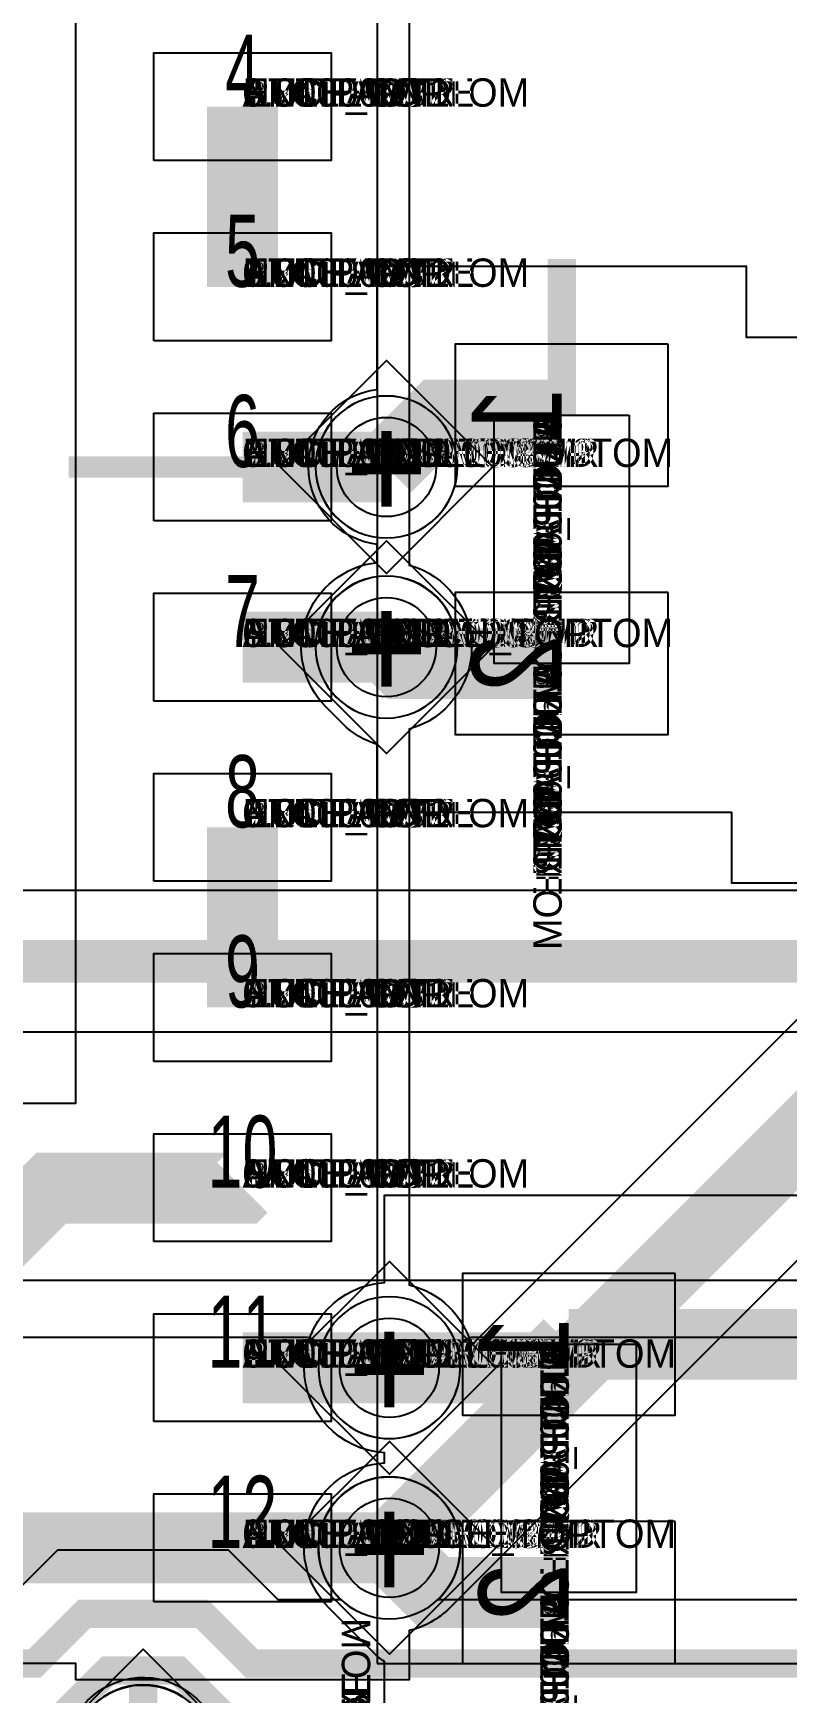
# Model space of a CAD drawing. Extents: x 0 to 323, y 0 to 320.
# Drawn here: x 135.74 to 141.05, y 237.35 to 249.05 of the extents above; entities that cross this region are included whole.
import ezdxf
from ezdxf.enums import TextEntityAlignment as Align

# ---------------------------------------------------------------- set-up
doc = ezdxf.new("R2010")
doc.units = 0
doc.header["$MEASUREMENT"] = 0
doc.layers.get('0').update_dxf_attribs({"linetype": 'CONTINUOUS'})
for name, color, linetype in [('CDN_FIGURES', 7, 'CONTINUOUS'), ('ETCH_BOTTOM', 7, 'CONTINUOUS'), ('ETCH_GND', 3, 'CONTINUOUS'), ('ETCH_INT1', 4, 'CONTINUOUS'), ('ETCH_INT2', 5, 'CONTINUOUS'), ('ETCH_PWR', 6, 'CONTINUOUS'), ('ETCH_TOP', 2, 'CONTINUOUS'), ('MANUFACTURING_NCLEGEND-1-6', 8, 'CONTINUOUS'), ('PACKAGE_GEOMETRY_ASSEMBLY_TOP', 11, 'CONTINUOUS'), ('PACKAGE_GEOMETRY_PIN_NUMBER', 9, 'CONTINUOUS')]:
    doc.layers.add(name, color=color, linetype=linetype)

# ---------------------------------------------------------------- blocks, each defined once
blk = doc.blocks.new('PAD_INFO')
for tag in ['SHAPE_TYPE', 'PAD_HEIGHT', 'PAD_LAYER', 'PAD_TYPE', 'PAD_WIDTH']:
    blk.add_attdef(tag, (0, 0), '', height=0.2)
at = {"flags": 2}
blk.add_attdef('CDN_TYPE', (0, 0), '', height=0.2, dxfattribs=at)
blk = doc.blocks.new('DRILL_INFO')
at = {"flags": 2}
blk.add_attdef('CDN_TYPE', (0, 0), '', height=0.2, dxfattribs=at)
for tag in ['FSHAPE', 'FCHAR', 'DRILL_HEIGHT', 'DIAMETER', 'PLATED', 'DRILL_WIDTH']:
    blk.add_attdef(tag, (0, 0), '', height=0.2)
blk = doc.blocks.new('VIA0700X0300')
at = {"layer": 'ETCH_BOTTOM'}
blk.add_circle((0, 0), 0.35, dxfattribs=at)
at = {"layer": 'ETCH_GND'}
blk.add_circle((0, 0), 0.35, dxfattribs=at)
at = {"layer": 'ETCH_INT1'}
blk.add_circle((0, 0), 0.35, dxfattribs=at)
at = {"layer": 'ETCH_INT2'}
blk.add_circle((0, 0), 0.35, dxfattribs=at)
at = {"layer": 'ETCH_PWR'}
blk.add_circle((0, 0), 0.35, dxfattribs=at)
at = {"layer": 'ETCH_TOP'}
blk.add_circle((0, 0), 0.35, dxfattribs=at)
ref = blk.add_blockref('PAD_INFO', (0, 0))
ref.add_attrib('PAD_LAYER', 'ETCH_TOP', (0, 0), dxfattribs={"height": 0.2})
ref.add_attrib('SHAPE_TYPE', 'NULL', (0, 0), dxfattribs={"height": 0.2})
ref.add_attrib('PAD_TYPE', 'ANTIPAD', (0, 0), dxfattribs={"height": 0.2})
ref.add_attrib('PAD_WIDTH', '0.000000', (0, 0), dxfattribs={"height": 0.2})
ref.add_attrib('PAD_HEIGHT', '0.000000', (0, 0), dxfattribs={"height": 0.2})
ref = blk.add_blockref('PAD_INFO', (0, 0))
ref.add_attrib('PAD_LAYER', 'ETCH_GND', (0, 0), dxfattribs={"height": 0.2})
ref.add_attrib('SHAPE_TYPE', 'NULL', (0, 0), dxfattribs={"height": 0.2})
ref.add_attrib('PAD_TYPE', 'ANTIPAD', (0, 0), dxfattribs={"height": 0.2})
ref.add_attrib('PAD_WIDTH', '0.000000', (0, 0), dxfattribs={"height": 0.2})
ref.add_attrib('PAD_HEIGHT', '0.000000', (0, 0), dxfattribs={"height": 0.2})
ref = blk.add_blockref('PAD_INFO', (0, 0))
ref.add_attrib('PAD_LAYER', 'ETCH_INT1', (0, 0), dxfattribs={"height": 0.2})
ref.add_attrib('SHAPE_TYPE', 'NULL', (0, 0), dxfattribs={"height": 0.2})
ref.add_attrib('PAD_TYPE', 'ANTIPAD', (0, 0), dxfattribs={"height": 0.2})
ref.add_attrib('PAD_WIDTH', '0.000000', (0, 0), dxfattribs={"height": 0.2})
ref.add_attrib('PAD_HEIGHT', '0.000000', (0, 0), dxfattribs={"height": 0.2})
ref = blk.add_blockref('PAD_INFO', (0, 0))
ref.add_attrib('PAD_LAYER', 'ETCH_INT2', (0, 0), dxfattribs={"height": 0.2})
ref.add_attrib('SHAPE_TYPE', 'NULL', (0, 0), dxfattribs={"height": 0.2})
ref.add_attrib('PAD_TYPE', 'ANTIPAD', (0, 0), dxfattribs={"height": 0.2})
ref.add_attrib('PAD_WIDTH', '0.000000', (0, 0), dxfattribs={"height": 0.2})
ref.add_attrib('PAD_HEIGHT', '0.000000', (0, 0), dxfattribs={"height": 0.2})
ref = blk.add_blockref('PAD_INFO', (0, 0))
ref.add_attrib('PAD_LAYER', 'ETCH_PWR', (0, 0), dxfattribs={"height": 0.2})
ref.add_attrib('SHAPE_TYPE', 'NULL', (0, 0), dxfattribs={"height": 0.2})
ref.add_attrib('PAD_TYPE', 'ANTIPAD', (0, 0), dxfattribs={"height": 0.2})
ref.add_attrib('PAD_WIDTH', '0.000000', (0, 0), dxfattribs={"height": 0.2})
ref.add_attrib('PAD_HEIGHT', '0.000000', (0, 0), dxfattribs={"height": 0.2})
ref = blk.add_blockref('PAD_INFO', (0, 0))
ref.add_attrib('PAD_LAYER', 'ETCH_BOTTOM', (0, 0), dxfattribs={"height": 0.2})
ref.add_attrib('SHAPE_TYPE', 'NULL', (0, 0), dxfattribs={"height": 0.2})
ref.add_attrib('PAD_TYPE', 'ANTIPAD', (0, 0), dxfattribs={"height": 0.2})
ref.add_attrib('PAD_WIDTH', '0.000000', (0, 0), dxfattribs={"height": 0.2})
ref.add_attrib('PAD_HEIGHT', '0.000000', (0, 0), dxfattribs={"height": 0.2})
ref = blk.add_blockref('PAD_INFO', (0, 0))
ref.add_attrib('PAD_LAYER', 'ETCH_TOP', (0, 0), dxfattribs={"height": 0.2})
ref.add_attrib('SHAPE_TYPE', 'NULL', (0, 0), dxfattribs={"height": 0.2})
ref.add_attrib('PAD_TYPE', 'THERMAL', (0, 0), dxfattribs={"height": 0.2})
ref.add_attrib('PAD_WIDTH', '0.000000', (0, 0), dxfattribs={"height": 0.2})
ref.add_attrib('PAD_HEIGHT', '0.000000', (0, 0), dxfattribs={"height": 0.2})
ref = blk.add_blockref('PAD_INFO', (0, 0))
ref.add_attrib('PAD_LAYER', 'ETCH_GND', (0, 0), dxfattribs={"height": 0.2})
ref.add_attrib('SHAPE_TYPE', 'NULL', (0, 0), dxfattribs={"height": 0.2})
ref.add_attrib('PAD_TYPE', 'THERMAL', (0, 0), dxfattribs={"height": 0.2})
ref.add_attrib('PAD_WIDTH', '0.000000', (0, 0), dxfattribs={"height": 0.2})
ref.add_attrib('PAD_HEIGHT', '0.000000', (0, 0), dxfattribs={"height": 0.2})
ref = blk.add_blockref('PAD_INFO', (0, 0))
ref.add_attrib('PAD_LAYER', 'ETCH_INT1', (0, 0), dxfattribs={"height": 0.2})
ref.add_attrib('SHAPE_TYPE', 'NULL', (0, 0), dxfattribs={"height": 0.2})
ref.add_attrib('PAD_TYPE', 'THERMAL', (0, 0), dxfattribs={"height": 0.2})
ref.add_attrib('PAD_WIDTH', '0.000000', (0, 0), dxfattribs={"height": 0.2})
ref.add_attrib('PAD_HEIGHT', '0.000000', (0, 0), dxfattribs={"height": 0.2})
ref = blk.add_blockref('PAD_INFO', (0, 0))
ref.add_attrib('PAD_LAYER', 'ETCH_INT2', (0, 0), dxfattribs={"height": 0.2})
ref.add_attrib('SHAPE_TYPE', 'NULL', (0, 0), dxfattribs={"height": 0.2})
ref.add_attrib('PAD_TYPE', 'THERMAL', (0, 0), dxfattribs={"height": 0.2})
ref.add_attrib('PAD_WIDTH', '0.000000', (0, 0), dxfattribs={"height": 0.2})
ref.add_attrib('PAD_HEIGHT', '0.000000', (0, 0), dxfattribs={"height": 0.2})
ref = blk.add_blockref('PAD_INFO', (0, 0))
ref.add_attrib('PAD_LAYER', 'ETCH_PWR', (0, 0), dxfattribs={"height": 0.2})
ref.add_attrib('SHAPE_TYPE', 'NULL', (0, 0), dxfattribs={"height": 0.2})
ref.add_attrib('PAD_TYPE', 'THERMAL', (0, 0), dxfattribs={"height": 0.2})
ref.add_attrib('PAD_WIDTH', '0.000000', (0, 0), dxfattribs={"height": 0.2})
ref.add_attrib('PAD_HEIGHT', '0.000000', (0, 0), dxfattribs={"height": 0.2})
ref = blk.add_blockref('PAD_INFO', (0, 0))
ref.add_attrib('PAD_LAYER', 'ETCH_BOTTOM', (0, 0), dxfattribs={"height": 0.2})
ref.add_attrib('SHAPE_TYPE', 'NULL', (0, 0), dxfattribs={"height": 0.2})
ref.add_attrib('PAD_TYPE', 'THERMAL', (0, 0), dxfattribs={"height": 0.2})
ref.add_attrib('PAD_WIDTH', '0.000000', (0, 0), dxfattribs={"height": 0.2})
ref.add_attrib('PAD_HEIGHT', '0.000000', (0, 0), dxfattribs={"height": 0.2})
ref = blk.add_blockref('PAD_INFO', (0, 0))
ref.add_attrib('PAD_LAYER', 'ETCH_TOP', (0, 0), dxfattribs={"height": 0.2})
ref.add_attrib('SHAPE_TYPE', 'CIRCLE', (0, 0), dxfattribs={"height": 0.2})
ref.add_attrib('PAD_TYPE', 'REGULAR', (0, 0), dxfattribs={"height": 0.2})
ref.add_attrib('PAD_WIDTH', '0.700000', (0, 0), dxfattribs={"height": 0.2})
ref.add_attrib('PAD_HEIGHT', '0.700000', (0, 0), dxfattribs={"height": 0.2})
ref = blk.add_blockref('PAD_INFO', (0, 0))
ref.add_attrib('PAD_LAYER', 'ETCH_GND', (0, 0), dxfattribs={"height": 0.2})
ref.add_attrib('SHAPE_TYPE', 'CIRCLE', (0, 0), dxfattribs={"height": 0.2})
ref.add_attrib('PAD_TYPE', 'REGULAR', (0, 0), dxfattribs={"height": 0.2})
ref.add_attrib('PAD_WIDTH', '0.700000', (0, 0), dxfattribs={"height": 0.2})
ref.add_attrib('PAD_HEIGHT', '0.700000', (0, 0), dxfattribs={"height": 0.2})
ref = blk.add_blockref('PAD_INFO', (0, 0))
ref.add_attrib('PAD_LAYER', 'ETCH_INT1', (0, 0), dxfattribs={"height": 0.2})
ref.add_attrib('SHAPE_TYPE', 'CIRCLE', (0, 0), dxfattribs={"height": 0.2})
ref.add_attrib('PAD_TYPE', 'REGULAR', (0, 0), dxfattribs={"height": 0.2})
ref.add_attrib('PAD_WIDTH', '0.700000', (0, 0), dxfattribs={"height": 0.2})
ref.add_attrib('PAD_HEIGHT', '0.700000', (0, 0), dxfattribs={"height": 0.2})
ref = blk.add_blockref('PAD_INFO', (0, 0))
ref.add_attrib('PAD_LAYER', 'ETCH_INT2', (0, 0), dxfattribs={"height": 0.2})
ref.add_attrib('SHAPE_TYPE', 'CIRCLE', (0, 0), dxfattribs={"height": 0.2})
ref.add_attrib('PAD_TYPE', 'REGULAR', (0, 0), dxfattribs={"height": 0.2})
ref.add_attrib('PAD_WIDTH', '0.700000', (0, 0), dxfattribs={"height": 0.2})
ref.add_attrib('PAD_HEIGHT', '0.700000', (0, 0), dxfattribs={"height": 0.2})
ref = blk.add_blockref('PAD_INFO', (0, 0))
ref.add_attrib('PAD_LAYER', 'ETCH_PWR', (0, 0), dxfattribs={"height": 0.2})
ref.add_attrib('SHAPE_TYPE', 'CIRCLE', (0, 0), dxfattribs={"height": 0.2})
ref.add_attrib('PAD_TYPE', 'REGULAR', (0, 0), dxfattribs={"height": 0.2})
ref.add_attrib('PAD_WIDTH', '0.700000', (0, 0), dxfattribs={"height": 0.2})
ref.add_attrib('PAD_HEIGHT', '0.700000', (0, 0), dxfattribs={"height": 0.2})
ref = blk.add_blockref('PAD_INFO', (0, 0))
ref.add_attrib('PAD_LAYER', 'ETCH_BOTTOM', (0, 0), dxfattribs={"height": 0.2})
ref.add_attrib('SHAPE_TYPE', 'CIRCLE', (0, 0), dxfattribs={"height": 0.2})
ref.add_attrib('PAD_TYPE', 'REGULAR', (0, 0), dxfattribs={"height": 0.2})
ref.add_attrib('PAD_WIDTH', '0.700000', (0, 0), dxfattribs={"height": 0.2})
ref.add_attrib('PAD_HEIGHT', '0.700000', (0, 0), dxfattribs={"height": 0.2})
ref = blk.add_blockref('DRILL_INFO', (0, 0))
ref.add_attrib('DIAMETER', '0.300000', (0, 0), dxfattribs={"height": 0.2})
ref.add_attrib('PLATED', 'PLATED', (0, 0), dxfattribs={"height": 0.2})
ref.add_attrib('FSHAPE', 'DIAMOND', (0, 0), dxfattribs={"height": 0.2})
ref.add_attrib('FCHAR', '+', (0, 0), dxfattribs={"height": 0.2})
ref.add_attrib('DRILL_WIDTH', '1.500000', (0, 0), dxfattribs={"height": 0.2})
ref.add_attrib('DRILL_HEIGHT', '1.500000', (0, 0), dxfattribs={"height": 0.2})
for tag in ['CDN_TYPE', 'PIN']:
    blk.add_attdef(tag, (0, 0), '', height=0.2)
at = {"flags": 2}
for tag in ['PSTKNAME', 'BBV']:
    blk.add_attdef(tag, (0, 0), '', height=0.2, dxfattribs=at)
blk = doc.blocks.new('FIGURE_DIAMOND')
at = {"layer": 'CDN_FIGURES'}
blk.add_lwpolyline([(-0.5, 0), (0, 0.5), (0.5, 0), (0, -0.5)], close=True, dxfattribs=at)
blk = doc.blocks.new('RC1000X1500TS')
at = {"layer": 'ETCH_TOP'}
blk.add_lwpolyline([(-0.5, -0.75), (-0.5, 0.75), (0.5, 0.75), (0.5, -0.75)], close=True, dxfattribs=at)
ref = blk.add_blockref('PAD_INFO', (0, 0))
ref.add_attrib('PAD_LAYER', 'ETCH_TOP', (0, 0), dxfattribs={"height": 0.2})
ref.add_attrib('SHAPE_TYPE', 'NULL', (0, 0), dxfattribs={"height": 0.2})
ref.add_attrib('PAD_TYPE', 'ANTIPAD', (0, 0), dxfattribs={"height": 0.2})
ref.add_attrib('PAD_WIDTH', '0.000000', (0, 0), dxfattribs={"height": 0.2})
ref.add_attrib('PAD_HEIGHT', '0.000000', (0, 0), dxfattribs={"height": 0.2})
ref = blk.add_blockref('PAD_INFO', (0, 0))
ref.add_attrib('PAD_LAYER', 'ETCH_GND', (0, 0), dxfattribs={"height": 0.2})
ref.add_attrib('SHAPE_TYPE', 'NULL', (0, 0), dxfattribs={"height": 0.2})
ref.add_attrib('PAD_TYPE', 'ANTIPAD', (0, 0), dxfattribs={"height": 0.2})
ref.add_attrib('PAD_WIDTH', '0.000000', (0, 0), dxfattribs={"height": 0.2})
ref.add_attrib('PAD_HEIGHT', '0.000000', (0, 0), dxfattribs={"height": 0.2})
ref = blk.add_blockref('PAD_INFO', (0, 0))
ref.add_attrib('PAD_LAYER', 'ETCH_INT1', (0, 0), dxfattribs={"height": 0.2})
ref.add_attrib('SHAPE_TYPE', 'NULL', (0, 0), dxfattribs={"height": 0.2})
ref.add_attrib('PAD_TYPE', 'ANTIPAD', (0, 0), dxfattribs={"height": 0.2})
ref.add_attrib('PAD_WIDTH', '0.000000', (0, 0), dxfattribs={"height": 0.2})
ref.add_attrib('PAD_HEIGHT', '0.000000', (0, 0), dxfattribs={"height": 0.2})
ref = blk.add_blockref('PAD_INFO', (0, 0))
ref.add_attrib('PAD_LAYER', 'ETCH_INT2', (0, 0), dxfattribs={"height": 0.2})
ref.add_attrib('SHAPE_TYPE', 'NULL', (0, 0), dxfattribs={"height": 0.2})
ref.add_attrib('PAD_TYPE', 'ANTIPAD', (0, 0), dxfattribs={"height": 0.2})
ref.add_attrib('PAD_WIDTH', '0.000000', (0, 0), dxfattribs={"height": 0.2})
ref.add_attrib('PAD_HEIGHT', '0.000000', (0, 0), dxfattribs={"height": 0.2})
ref = blk.add_blockref('PAD_INFO', (0, 0))
ref.add_attrib('PAD_LAYER', 'ETCH_PWR', (0, 0), dxfattribs={"height": 0.2})
ref.add_attrib('SHAPE_TYPE', 'NULL', (0, 0), dxfattribs={"height": 0.2})
ref.add_attrib('PAD_TYPE', 'ANTIPAD', (0, 0), dxfattribs={"height": 0.2})
ref.add_attrib('PAD_WIDTH', '0.000000', (0, 0), dxfattribs={"height": 0.2})
ref.add_attrib('PAD_HEIGHT', '0.000000', (0, 0), dxfattribs={"height": 0.2})
ref = blk.add_blockref('PAD_INFO', (0, 0))
ref.add_attrib('PAD_LAYER', 'ETCH_BOTTOM', (0, 0), dxfattribs={"height": 0.2})
ref.add_attrib('SHAPE_TYPE', 'NULL', (0, 0), dxfattribs={"height": 0.2})
ref.add_attrib('PAD_TYPE', 'ANTIPAD', (0, 0), dxfattribs={"height": 0.2})
ref.add_attrib('PAD_WIDTH', '0.000000', (0, 0), dxfattribs={"height": 0.2})
ref.add_attrib('PAD_HEIGHT', '0.000000', (0, 0), dxfattribs={"height": 0.2})
ref = blk.add_blockref('PAD_INFO', (0, 0))
ref.add_attrib('PAD_LAYER', 'ETCH_TOP', (0, 0), dxfattribs={"height": 0.2})
ref.add_attrib('SHAPE_TYPE', 'NULL', (0, 0), dxfattribs={"height": 0.2})
ref.add_attrib('PAD_TYPE', 'THERMAL', (0, 0), dxfattribs={"height": 0.2})
ref.add_attrib('PAD_WIDTH', '0.000000', (0, 0), dxfattribs={"height": 0.2})
ref.add_attrib('PAD_HEIGHT', '0.000000', (0, 0), dxfattribs={"height": 0.2})
ref = blk.add_blockref('PAD_INFO', (0, 0))
ref.add_attrib('PAD_LAYER', 'ETCH_GND', (0, 0), dxfattribs={"height": 0.2})
ref.add_attrib('SHAPE_TYPE', 'NULL', (0, 0), dxfattribs={"height": 0.2})
ref.add_attrib('PAD_TYPE', 'THERMAL', (0, 0), dxfattribs={"height": 0.2})
ref.add_attrib('PAD_WIDTH', '0.000000', (0, 0), dxfattribs={"height": 0.2})
ref.add_attrib('PAD_HEIGHT', '0.000000', (0, 0), dxfattribs={"height": 0.2})
ref = blk.add_blockref('PAD_INFO', (0, 0))
ref.add_attrib('PAD_LAYER', 'ETCH_INT1', (0, 0), dxfattribs={"height": 0.2})
ref.add_attrib('SHAPE_TYPE', 'NULL', (0, 0), dxfattribs={"height": 0.2})
ref.add_attrib('PAD_TYPE', 'THERMAL', (0, 0), dxfattribs={"height": 0.2})
ref.add_attrib('PAD_WIDTH', '0.000000', (0, 0), dxfattribs={"height": 0.2})
ref.add_attrib('PAD_HEIGHT', '0.000000', (0, 0), dxfattribs={"height": 0.2})
ref = blk.add_blockref('PAD_INFO', (0, 0))
ref.add_attrib('PAD_LAYER', 'ETCH_INT2', (0, 0), dxfattribs={"height": 0.2})
ref.add_attrib('SHAPE_TYPE', 'NULL', (0, 0), dxfattribs={"height": 0.2})
ref.add_attrib('PAD_TYPE', 'THERMAL', (0, 0), dxfattribs={"height": 0.2})
ref.add_attrib('PAD_WIDTH', '0.000000', (0, 0), dxfattribs={"height": 0.2})
ref.add_attrib('PAD_HEIGHT', '0.000000', (0, 0), dxfattribs={"height": 0.2})
ref = blk.add_blockref('PAD_INFO', (0, 0))
ref.add_attrib('PAD_LAYER', 'ETCH_PWR', (0, 0), dxfattribs={"height": 0.2})
ref.add_attrib('SHAPE_TYPE', 'NULL', (0, 0), dxfattribs={"height": 0.2})
ref.add_attrib('PAD_TYPE', 'THERMAL', (0, 0), dxfattribs={"height": 0.2})
ref.add_attrib('PAD_WIDTH', '0.000000', (0, 0), dxfattribs={"height": 0.2})
ref.add_attrib('PAD_HEIGHT', '0.000000', (0, 0), dxfattribs={"height": 0.2})
ref = blk.add_blockref('PAD_INFO', (0, 0))
ref.add_attrib('PAD_LAYER', 'ETCH_BOTTOM', (0, 0), dxfattribs={"height": 0.2})
ref.add_attrib('SHAPE_TYPE', 'NULL', (0, 0), dxfattribs={"height": 0.2})
ref.add_attrib('PAD_TYPE', 'THERMAL', (0, 0), dxfattribs={"height": 0.2})
ref.add_attrib('PAD_WIDTH', '0.000000', (0, 0), dxfattribs={"height": 0.2})
ref.add_attrib('PAD_HEIGHT', '0.000000', (0, 0), dxfattribs={"height": 0.2})
ref = blk.add_blockref('PAD_INFO', (0, 0))
ref.add_attrib('PAD_LAYER', 'ETCH_GND', (0, 0), dxfattribs={"height": 0.2})
ref.add_attrib('SHAPE_TYPE', 'NULL', (0, 0), dxfattribs={"height": 0.2})
ref.add_attrib('PAD_TYPE', 'REGULAR', (0, 0), dxfattribs={"height": 0.2})
ref.add_attrib('PAD_WIDTH', '0.000000', (0, 0), dxfattribs={"height": 0.2})
ref.add_attrib('PAD_HEIGHT', '0.000000', (0, 0), dxfattribs={"height": 0.2})
ref = blk.add_blockref('PAD_INFO', (0, 0))
ref.add_attrib('PAD_LAYER', 'ETCH_INT1', (0, 0), dxfattribs={"height": 0.2})
ref.add_attrib('SHAPE_TYPE', 'NULL', (0, 0), dxfattribs={"height": 0.2})
ref.add_attrib('PAD_TYPE', 'REGULAR', (0, 0), dxfattribs={"height": 0.2})
ref.add_attrib('PAD_WIDTH', '0.000000', (0, 0), dxfattribs={"height": 0.2})
ref.add_attrib('PAD_HEIGHT', '0.000000', (0, 0), dxfattribs={"height": 0.2})
ref = blk.add_blockref('PAD_INFO', (0, 0))
ref.add_attrib('PAD_LAYER', 'ETCH_INT2', (0, 0), dxfattribs={"height": 0.2})
ref.add_attrib('SHAPE_TYPE', 'NULL', (0, 0), dxfattribs={"height": 0.2})
ref.add_attrib('PAD_TYPE', 'REGULAR', (0, 0), dxfattribs={"height": 0.2})
ref.add_attrib('PAD_WIDTH', '0.000000', (0, 0), dxfattribs={"height": 0.2})
ref.add_attrib('PAD_HEIGHT', '0.000000', (0, 0), dxfattribs={"height": 0.2})
ref = blk.add_blockref('PAD_INFO', (0, 0))
ref.add_attrib('PAD_LAYER', 'ETCH_PWR', (0, 0), dxfattribs={"height": 0.2})
ref.add_attrib('SHAPE_TYPE', 'NULL', (0, 0), dxfattribs={"height": 0.2})
ref.add_attrib('PAD_TYPE', 'REGULAR', (0, 0), dxfattribs={"height": 0.2})
ref.add_attrib('PAD_WIDTH', '0.000000', (0, 0), dxfattribs={"height": 0.2})
ref.add_attrib('PAD_HEIGHT', '0.000000', (0, 0), dxfattribs={"height": 0.2})
ref = blk.add_blockref('PAD_INFO', (0, 0))
ref.add_attrib('PAD_LAYER', 'ETCH_BOTTOM', (0, 0), dxfattribs={"height": 0.2})
ref.add_attrib('SHAPE_TYPE', 'NULL', (0, 0), dxfattribs={"height": 0.2})
ref.add_attrib('PAD_TYPE', 'REGULAR', (0, 0), dxfattribs={"height": 0.2})
ref.add_attrib('PAD_WIDTH', '0.000000', (0, 0), dxfattribs={"height": 0.2})
ref.add_attrib('PAD_HEIGHT', '0.000000', (0, 0), dxfattribs={"height": 0.2})
ref = blk.add_blockref('DRILL_INFO', (0, 0))
ref.add_attrib('DIAMETER', '0.000000', (0, 0), dxfattribs={"height": 0.2})
ref.add_attrib('PLATED', 'PLATED', (0, 0), dxfattribs={"height": 0.2})
ref.add_attrib('FSHAPE', 'NULL', (0, 0), dxfattribs={"height": 0.2})
ref.add_attrib('DRILL_WIDTH', '0.000000', (0, 0), dxfattribs={"height": 0.2})
ref.add_attrib('DRILL_HEIGHT', '0.000000', (0, 0), dxfattribs={"height": 0.2})
ref = blk.add_blockref('PAD_INFO', (0, 0))
ref.add_attrib('PAD_LAYER', 'ETCH_TOP', (0, 0), dxfattribs={"height": 0.2})
ref.add_attrib('SHAPE_TYPE', 'RECTANGLE', (0, 0), dxfattribs={"height": 0.2})
ref.add_attrib('PAD_TYPE', 'REGULAR', (0, 0), dxfattribs={"height": 0.2})
ref.add_attrib('PAD_WIDTH', '1.000000', (0, 0), dxfattribs={"height": 0.2})
ref.add_attrib('PAD_HEIGHT', '1.500000', (0, 0), dxfattribs={"height": 0.2})
for tag in ['CDN_TYPE', 'PIN']:
    blk.add_attdef(tag, (0, 0), '', height=0.2)
at = {"flags": 2}
for tag in ['PSTKNAME', 'BBV']:
    blk.add_attdef(tag, (0, 0), '', height=0.2, dxfattribs=at)
blk = doc.blocks.new('F56')
at = {"layer": 'PACKAGE_GEOMETRY_ASSEMBLY_TOP'}
blk.add_lwpolyline([(0, -0.475), (1.75, -0.475), (1.75, 0.475), (0, 0.475)], close=True, dxfattribs=at)
at = {"layer": 'ETCH_TOP'}
ref = blk.add_blockref('RC1000X1500TS', (0, 0), dxfattribs=at)
ref.add_attrib('CDN_TYPE', 'PIN', (0, 0), dxfattribs={"height": 0.2})
ref.add_attrib('PIN', '1', (0, 0), dxfattribs={"height": 0.2})
ref = blk.add_blockref('RC1000X1500TS', (1.75, 0), dxfattribs=at)
ref.add_attrib('CDN_TYPE', 'PIN', (0, 0), dxfattribs={"height": 0.2})
ref.add_attrib('PIN', '2', (0, 0), dxfattribs={"height": 0.2})
at = {"flags": 2}
for tag in ['SYMBOL_TYPE', 'CDN_TYPE', 'REFDES']:
    blk.add_attdef(tag, (0, 0), '', height=0.2, dxfattribs=at)
blk = doc.blocks.new('RC1250X0760TS')
at = {"layer": 'ETCH_TOP'}
blk.add_lwpolyline([(-0.625, -0.38), (-0.625, 0.38), (0.625, 0.38), (0.625, -0.38)], close=True, dxfattribs=at)
ref = blk.add_blockref('PAD_INFO', (0, 0))
ref.add_attrib('PAD_LAYER', 'ETCH_TOP', (0, 0), dxfattribs={"height": 0.2})
ref.add_attrib('SHAPE_TYPE', 'NULL', (0, 0), dxfattribs={"height": 0.2})
ref.add_attrib('PAD_TYPE', 'ANTIPAD', (0, 0), dxfattribs={"height": 0.2})
ref.add_attrib('PAD_WIDTH', '0.000000', (0, 0), dxfattribs={"height": 0.2})
ref.add_attrib('PAD_HEIGHT', '0.000000', (0, 0), dxfattribs={"height": 0.2})
ref = blk.add_blockref('PAD_INFO', (0, 0))
ref.add_attrib('PAD_LAYER', 'ETCH_GND', (0, 0), dxfattribs={"height": 0.2})
ref.add_attrib('SHAPE_TYPE', 'NULL', (0, 0), dxfattribs={"height": 0.2})
ref.add_attrib('PAD_TYPE', 'ANTIPAD', (0, 0), dxfattribs={"height": 0.2})
ref.add_attrib('PAD_WIDTH', '0.000000', (0, 0), dxfattribs={"height": 0.2})
ref.add_attrib('PAD_HEIGHT', '0.000000', (0, 0), dxfattribs={"height": 0.2})
ref = blk.add_blockref('PAD_INFO', (0, 0))
ref.add_attrib('PAD_LAYER', 'ETCH_INT1', (0, 0), dxfattribs={"height": 0.2})
ref.add_attrib('SHAPE_TYPE', 'NULL', (0, 0), dxfattribs={"height": 0.2})
ref.add_attrib('PAD_TYPE', 'ANTIPAD', (0, 0), dxfattribs={"height": 0.2})
ref.add_attrib('PAD_WIDTH', '0.000000', (0, 0), dxfattribs={"height": 0.2})
ref.add_attrib('PAD_HEIGHT', '0.000000', (0, 0), dxfattribs={"height": 0.2})
ref = blk.add_blockref('PAD_INFO', (0, 0))
ref.add_attrib('PAD_LAYER', 'ETCH_INT2', (0, 0), dxfattribs={"height": 0.2})
ref.add_attrib('SHAPE_TYPE', 'NULL', (0, 0), dxfattribs={"height": 0.2})
ref.add_attrib('PAD_TYPE', 'ANTIPAD', (0, 0), dxfattribs={"height": 0.2})
ref.add_attrib('PAD_WIDTH', '0.000000', (0, 0), dxfattribs={"height": 0.2})
ref.add_attrib('PAD_HEIGHT', '0.000000', (0, 0), dxfattribs={"height": 0.2})
ref = blk.add_blockref('PAD_INFO', (0, 0))
ref.add_attrib('PAD_LAYER', 'ETCH_PWR', (0, 0), dxfattribs={"height": 0.2})
ref.add_attrib('SHAPE_TYPE', 'NULL', (0, 0), dxfattribs={"height": 0.2})
ref.add_attrib('PAD_TYPE', 'ANTIPAD', (0, 0), dxfattribs={"height": 0.2})
ref.add_attrib('PAD_WIDTH', '0.000000', (0, 0), dxfattribs={"height": 0.2})
ref.add_attrib('PAD_HEIGHT', '0.000000', (0, 0), dxfattribs={"height": 0.2})
ref = blk.add_blockref('PAD_INFO', (0, 0))
ref.add_attrib('PAD_LAYER', 'ETCH_BOTTOM', (0, 0), dxfattribs={"height": 0.2})
ref.add_attrib('SHAPE_TYPE', 'NULL', (0, 0), dxfattribs={"height": 0.2})
ref.add_attrib('PAD_TYPE', 'ANTIPAD', (0, 0), dxfattribs={"height": 0.2})
ref.add_attrib('PAD_WIDTH', '0.000000', (0, 0), dxfattribs={"height": 0.2})
ref.add_attrib('PAD_HEIGHT', '0.000000', (0, 0), dxfattribs={"height": 0.2})
ref = blk.add_blockref('PAD_INFO', (0, 0))
ref.add_attrib('PAD_LAYER', 'ETCH_TOP', (0, 0), dxfattribs={"height": 0.2})
ref.add_attrib('SHAPE_TYPE', 'NULL', (0, 0), dxfattribs={"height": 0.2})
ref.add_attrib('PAD_TYPE', 'THERMAL', (0, 0), dxfattribs={"height": 0.2})
ref.add_attrib('PAD_WIDTH', '0.000000', (0, 0), dxfattribs={"height": 0.2})
ref.add_attrib('PAD_HEIGHT', '0.000000', (0, 0), dxfattribs={"height": 0.2})
ref = blk.add_blockref('PAD_INFO', (0, 0))
ref.add_attrib('PAD_LAYER', 'ETCH_GND', (0, 0), dxfattribs={"height": 0.2})
ref.add_attrib('SHAPE_TYPE', 'NULL', (0, 0), dxfattribs={"height": 0.2})
ref.add_attrib('PAD_TYPE', 'THERMAL', (0, 0), dxfattribs={"height": 0.2})
ref.add_attrib('PAD_WIDTH', '0.000000', (0, 0), dxfattribs={"height": 0.2})
ref.add_attrib('PAD_HEIGHT', '0.000000', (0, 0), dxfattribs={"height": 0.2})
ref = blk.add_blockref('PAD_INFO', (0, 0))
ref.add_attrib('PAD_LAYER', 'ETCH_INT1', (0, 0), dxfattribs={"height": 0.2})
ref.add_attrib('SHAPE_TYPE', 'NULL', (0, 0), dxfattribs={"height": 0.2})
ref.add_attrib('PAD_TYPE', 'THERMAL', (0, 0), dxfattribs={"height": 0.2})
ref.add_attrib('PAD_WIDTH', '0.000000', (0, 0), dxfattribs={"height": 0.2})
ref.add_attrib('PAD_HEIGHT', '0.000000', (0, 0), dxfattribs={"height": 0.2})
ref = blk.add_blockref('PAD_INFO', (0, 0))
ref.add_attrib('PAD_LAYER', 'ETCH_INT2', (0, 0), dxfattribs={"height": 0.2})
ref.add_attrib('SHAPE_TYPE', 'NULL', (0, 0), dxfattribs={"height": 0.2})
ref.add_attrib('PAD_TYPE', 'THERMAL', (0, 0), dxfattribs={"height": 0.2})
ref.add_attrib('PAD_WIDTH', '0.000000', (0, 0), dxfattribs={"height": 0.2})
ref.add_attrib('PAD_HEIGHT', '0.000000', (0, 0), dxfattribs={"height": 0.2})
ref = blk.add_blockref('PAD_INFO', (0, 0))
ref.add_attrib('PAD_LAYER', 'ETCH_PWR', (0, 0), dxfattribs={"height": 0.2})
ref.add_attrib('SHAPE_TYPE', 'NULL', (0, 0), dxfattribs={"height": 0.2})
ref.add_attrib('PAD_TYPE', 'THERMAL', (0, 0), dxfattribs={"height": 0.2})
ref.add_attrib('PAD_WIDTH', '0.000000', (0, 0), dxfattribs={"height": 0.2})
ref.add_attrib('PAD_HEIGHT', '0.000000', (0, 0), dxfattribs={"height": 0.2})
ref = blk.add_blockref('PAD_INFO', (0, 0))
ref.add_attrib('PAD_LAYER', 'ETCH_BOTTOM', (0, 0), dxfattribs={"height": 0.2})
ref.add_attrib('SHAPE_TYPE', 'NULL', (0, 0), dxfattribs={"height": 0.2})
ref.add_attrib('PAD_TYPE', 'THERMAL', (0, 0), dxfattribs={"height": 0.2})
ref.add_attrib('PAD_WIDTH', '0.000000', (0, 0), dxfattribs={"height": 0.2})
ref.add_attrib('PAD_HEIGHT', '0.000000', (0, 0), dxfattribs={"height": 0.2})
ref = blk.add_blockref('PAD_INFO', (0, 0))
ref.add_attrib('PAD_LAYER', 'ETCH_TOP', (0, 0), dxfattribs={"height": 0.2})
ref.add_attrib('SHAPE_TYPE', 'RECTANGLE', (0, 0), dxfattribs={"height": 0.2})
ref.add_attrib('PAD_TYPE', 'REGULAR', (0, 0), dxfattribs={"height": 0.2})
ref.add_attrib('PAD_WIDTH', '1.250000', (0, 0), dxfattribs={"height": 0.2})
ref.add_attrib('PAD_HEIGHT', '0.760000', (0, 0), dxfattribs={"height": 0.2})
ref = blk.add_blockref('PAD_INFO', (0, 0))
ref.add_attrib('PAD_LAYER', 'ETCH_GND', (0, 0), dxfattribs={"height": 0.2})
ref.add_attrib('SHAPE_TYPE', 'NULL', (0, 0), dxfattribs={"height": 0.2})
ref.add_attrib('PAD_TYPE', 'REGULAR', (0, 0), dxfattribs={"height": 0.2})
ref.add_attrib('PAD_WIDTH', '0.000000', (0, 0), dxfattribs={"height": 0.2})
ref.add_attrib('PAD_HEIGHT', '0.000000', (0, 0), dxfattribs={"height": 0.2})
ref = blk.add_blockref('PAD_INFO', (0, 0))
ref.add_attrib('PAD_LAYER', 'ETCH_INT1', (0, 0), dxfattribs={"height": 0.2})
ref.add_attrib('SHAPE_TYPE', 'NULL', (0, 0), dxfattribs={"height": 0.2})
ref.add_attrib('PAD_TYPE', 'REGULAR', (0, 0), dxfattribs={"height": 0.2})
ref.add_attrib('PAD_WIDTH', '0.000000', (0, 0), dxfattribs={"height": 0.2})
ref.add_attrib('PAD_HEIGHT', '0.000000', (0, 0), dxfattribs={"height": 0.2})
ref = blk.add_blockref('PAD_INFO', (0, 0))
ref.add_attrib('PAD_LAYER', 'ETCH_INT2', (0, 0), dxfattribs={"height": 0.2})
ref.add_attrib('SHAPE_TYPE', 'NULL', (0, 0), dxfattribs={"height": 0.2})
ref.add_attrib('PAD_TYPE', 'REGULAR', (0, 0), dxfattribs={"height": 0.2})
ref.add_attrib('PAD_WIDTH', '0.000000', (0, 0), dxfattribs={"height": 0.2})
ref.add_attrib('PAD_HEIGHT', '0.000000', (0, 0), dxfattribs={"height": 0.2})
ref = blk.add_blockref('PAD_INFO', (0, 0))
ref.add_attrib('PAD_LAYER', 'ETCH_PWR', (0, 0), dxfattribs={"height": 0.2})
ref.add_attrib('SHAPE_TYPE', 'NULL', (0, 0), dxfattribs={"height": 0.2})
ref.add_attrib('PAD_TYPE', 'REGULAR', (0, 0), dxfattribs={"height": 0.2})
ref.add_attrib('PAD_WIDTH', '0.000000', (0, 0), dxfattribs={"height": 0.2})
ref.add_attrib('PAD_HEIGHT', '0.000000', (0, 0), dxfattribs={"height": 0.2})
ref = blk.add_blockref('PAD_INFO', (0, 0))
ref.add_attrib('PAD_LAYER', 'ETCH_BOTTOM', (0, 0), dxfattribs={"height": 0.2})
ref.add_attrib('SHAPE_TYPE', 'NULL', (0, 0), dxfattribs={"height": 0.2})
ref.add_attrib('PAD_TYPE', 'REGULAR', (0, 0), dxfattribs={"height": 0.2})
ref.add_attrib('PAD_WIDTH', '0.000000', (0, 0), dxfattribs={"height": 0.2})
ref.add_attrib('PAD_HEIGHT', '0.000000', (0, 0), dxfattribs={"height": 0.2})
ref = blk.add_blockref('DRILL_INFO', (0, 0))
ref.add_attrib('DIAMETER', '0.000000', (0, 0), dxfattribs={"height": 0.2})
ref.add_attrib('PLATED', 'PLATED', (0, 0), dxfattribs={"height": 0.2})
ref.add_attrib('FSHAPE', 'NULL', (0, 0), dxfattribs={"height": 0.2})
ref.add_attrib('DRILL_WIDTH', '0.000000', (0, 0), dxfattribs={"height": 0.2})
ref.add_attrib('DRILL_HEIGHT', '0.000000', (0, 0), dxfattribs={"height": 0.2})
for tag in ['CDN_TYPE', 'PIN']:
    blk.add_attdef(tag, (0, 0), '', height=0.2)
at = {"flags": 2}
for tag in ['PSTKNAME', 'BBV']:
    blk.add_attdef(tag, (0, 0), '', height=0.2, dxfattribs=at)
blk = doc.blocks.new('SO-24W')
at = {"layer": 'PACKAGE_GEOMETRY_ASSEMBLY_TOP'}
blk.add_lwpolyline([(-3.8, -7.8), (3.8, -7.8), (3.8, 7.8), (-3.8, 7.8)], close=True, dxfattribs=at)
at = {"layer": 'ETCH_TOP'}
ref = blk.add_blockref('RC1250X0760TS', (-4.75, 6.985), dxfattribs=at)
ref.add_attrib('CDN_TYPE', 'PIN', (0, 0), dxfattribs={"height": 0.2})
ref.add_attrib('PIN', '1', (0, 0), dxfattribs={"height": 0.2})
ref = blk.add_blockref('RC1250X0760TS', (-4.75, 5.715), dxfattribs=at)
ref.add_attrib('CDN_TYPE', 'PIN', (0, 0), dxfattribs={"height": 0.2})
ref.add_attrib('PIN', '2', (0, 0), dxfattribs={"height": 0.2})
ref = blk.add_blockref('RC1250X0760TS', (-4.75, 4.445), dxfattribs=at)
ref.add_attrib('CDN_TYPE', 'PIN', (0, 0), dxfattribs={"height": 0.2})
ref.add_attrib('PIN', '3', (0, 0), dxfattribs={"height": 0.2})
ref = blk.add_blockref('RC1250X0760TS', (-4.75, 3.175), dxfattribs=at)
ref.add_attrib('CDN_TYPE', 'PIN', (0, 0), dxfattribs={"height": 0.2})
ref.add_attrib('PIN', '4', (0, 0), dxfattribs={"height": 0.2})
ref = blk.add_blockref('RC1250X0760TS', (-4.75, 1.905), dxfattribs=at)
ref.add_attrib('CDN_TYPE', 'PIN', (0, 0), dxfattribs={"height": 0.2})
ref.add_attrib('PIN', '5', (0, 0), dxfattribs={"height": 0.2})
ref = blk.add_blockref('RC1250X0760TS', (-4.75, 0.635), dxfattribs=at)
ref.add_attrib('CDN_TYPE', 'PIN', (0, 0), dxfattribs={"height": 0.2})
ref.add_attrib('PIN', '6', (0, 0), dxfattribs={"height": 0.2})
ref = blk.add_blockref('RC1250X0760TS', (-4.75, -6.985), dxfattribs=at)
ref.add_attrib('CDN_TYPE', 'PIN', (0, 0), dxfattribs={"height": 0.2})
ref.add_attrib('PIN', '12', (0, 0), dxfattribs={"height": 0.2})
ref = blk.add_blockref('RC1250X0760TS', (-4.75, -4.445), dxfattribs=at)
ref.add_attrib('CDN_TYPE', 'PIN', (0, 0), dxfattribs={"height": 0.2})
ref.add_attrib('PIN', '10', (0, 0), dxfattribs={"height": 0.2})
ref = blk.add_blockref('RC1250X0760TS', (-4.75, -3.175), dxfattribs=at)
ref.add_attrib('CDN_TYPE', 'PIN', (0, 0), dxfattribs={"height": 0.2})
ref.add_attrib('PIN', '9', (0, 0), dxfattribs={"height": 0.2})
ref = blk.add_blockref('RC1250X0760TS', (-4.75, -1.905), dxfattribs=at)
ref.add_attrib('CDN_TYPE', 'PIN', (0, 0), dxfattribs={"height": 0.2})
ref.add_attrib('PIN', '8', (0, 0), dxfattribs={"height": 0.2})
ref = blk.add_blockref('RC1250X0760TS', (-4.75, -5.715), dxfattribs=at)
ref.add_attrib('CDN_TYPE', 'PIN', (0, 0), dxfattribs={"height": 0.2})
ref.add_attrib('PIN', '11', (0, 0), dxfattribs={"height": 0.2})
ref = blk.add_blockref('RC1250X0760TS', (-4.75, -0.635), dxfattribs=at)
ref.add_attrib('CDN_TYPE', 'PIN', (0, 0), dxfattribs={"height": 0.2})
ref.add_attrib('PIN', '7', (0, 0), dxfattribs={"height": 0.2})
at = {"flags": 2}
for tag in ['SYMBOL_TYPE', 'CDN_TYPE', 'REFDES']:
    blk.add_attdef(tag, (0, 0), '', height=0.2, dxfattribs=at)

msp = doc.modelspace()

# ---------------------------------------------------------------- linework, layer by layer
at = {"layer": 'ETCH_BOTTOM'}
for points, format in [([(139.463, 246.355, 0.2, 0.2, 0), (139.463, 247.456, 0.2, 0.2, 0)], "xyseb"), ([(141.371, 243.055), (140.663, 243.055), (140.663, 243.555), (138.163, 243.555), (138.163, 244.033, -0.120723), (137.918, 244.181), (137.803, 244.296, -0.629567), (138.163, 245.317), (138.163, 245.444, -0.887891), (138.163, 246.537), (138.163, 247.406), (140.763, 247.406), (140.763, 246.906), (141.365, 246.906, -0.919724)], "xyb"), ([(139.463, 246.355, 0.5, 0.5, 0), (138.593, 246.355, 0.5, 0.5, 0), (138.228, 245.99, 0.5, 0.5, 0)], "xyseb"), ([(137.627, 245.99, 0.2, 0.2, 0), (138.228, 245.99, 0.2, 0.2, 0)], "xyseb"), ([(139.463, 244.605, 0.5, 0.5, 0), (138.343, 244.605, 0.5, 0.5, 0), (138.228, 244.72, 0.5, 0.5, 0)], "xyseb"), ([(138.248, 239.64, 0.5, 0.5, 0), (139.348, 239.64, 0.5, 0.5, 0), (139.513, 239.805, 0.5, 0.5, 0)], "xyseb"), ([(141.913, 239.805, 0.5, 0.5, 0), (139.513, 239.805, 0.5, 0.5, 0)], "xyseb"), ([(138.248, 238.37, 0.5, 0.5, 0), (138.563, 238.055, 0.5, 0.5, 0), (139.513, 238.055, 0.5, 0.5, 0)], "xyseb"), ([(136.513, 236.905, 0.2, 0.2, 0), (136.513, 237.506, 0.2, 0.2, 0)], "xyseb")]:
    msp.add_lwpolyline(points, format=format, dxfattribs=at)
for points in [[(143.213, 237.005), (138.213, 237.005), (138.213, 237.568, -0.040646), (138.138, 237.631), (137.823, 237.946, -0.64722), (138.213, 238.97), (138.213, 239.041, -0.943127), (138.213, 240.24), (138.213, 240.856), (143.063, 240.856), (143.063, 240.956), (145.663, 240.956), (145.663, 240.497, -0.845035), (145.663, 239.314), (145.663, 238.736, -0.774485), (145.663, 237.574), (145.663, 237.105), (143.213, 237.105)], [(139.213, 233.055), (136.613, 233.055), (136.613, 233.224, -0.580347), (136.338, 234.23), (136.613, 234.504), (136.613, 235.326, -1.012022), (136.325, 236.388, -1.922937), (137.063, 236.906), (139.213, 236.906)]]:
    msp.add_lwpolyline(points, format="xyb", close=True, dxfattribs=at)
at = {"layer": 'ETCH_GND'}
for points in [[(138.728, 244.72, 1), (137.728, 244.72, 1)], [(138.748, 239.64, 1), (137.748, 239.64, 1)], [(138.748, 238.37, 1), (137.748, 238.37, 1)]]:
    msp.add_lwpolyline(points, format="xyb", close=True, dxfattribs=at)
at = {"layer": 'ETCH_INT1'}
for points in [[(138.728, 245.99, 1), (137.728, 245.99, 1)], [(138.728, 244.72, 1), (137.728, 244.72, 1)], [(138.748, 239.64, 1), (137.748, 239.64, 1)]]:
    msp.add_lwpolyline(points, format="xyb", close=True, dxfattribs=at)
for points, format in [([(157.693, 236.499), (156.243, 237.948), (156.243, 237.968), (152.206, 242.005), (130.756, 242.005), (127.909, 244.852, -1), (128.616, 245.559), (128.616, 245.559), (131.17, 243.006), (141.486, 243.006, -1.362386), (142.44, 243.006), (144.244, 243.006, -4.349856), (144.681, 243.006), (152.62, 243.006), (156.516, 239.11, -2.085046), (157.067, 238.558), (157.243, 238.382), (157.243, 238.363), (158.693, 236.913)], "xyb"), ([(128.263, 245.205, 0.3, 0.3, 0), (130.963, 242.505, 0.3, 0.3, 0), (152.413, 242.505, 0.3, 0.3, 0), (156.743, 238.175, 0.3, 0.3, 0), (156.743, 238.155, 0.3, 0.3, 0), (158.193, 236.706, 0.3, 0.3, 0), (158.193, 225.636, 0.3, 0.3, 0), (152.213, 219.655, 0.3, 0.3, 0), (152.213, 214.755, 0.3, 0.3, 0)], "xyseb"), ([(124.713, 243.656), (127.963, 243.656), (129.608, 242.011), (129.608, 241.647), (133.249, 238.006), (135.562, 238.006), (135.912, 238.356), (137.113, 238.356), (137.463, 238.006), (137.906, 238.006, -2.529287), (138.59, 238.006), (145.036, 238.006, -1.362386), (145.99, 238.006), (147.406, 238.006, -2.529287), (148.09, 238.006), (155.555, 238.006), (157.393, 236.168)], "xyb"), ([(153.803, 232.783, 0.2, 0.2, 0), (154.165, 233.145, 0.2, 0.2, 0), (156.373, 233.145, 0.2, 0.2, 0), (156.943, 233.715, 0.2, 0.2, 0), (156.943, 235.981, 0.2, 0.2, 0), (155.368, 237.555, 0.2, 0.2, 0), (137.277, 237.555, 0.2, 0.2, 0), (136.927, 237.905, 0.2, 0.2, 0), (136.098, 237.905, 0.2, 0.2, 0), (135.748, 237.555, 0.2, 0.2, 0), (133.063, 237.555, 0.2, 0.2, 0), (129.158, 241.46, 0.2, 0.2, 0), (129.158, 241.825, 0.2, 0.2, 0), (127.777, 243.205, 0.2, 0.2, 0), (46.153, 243.205, 0.2, 0.2, 0), (44.853, 241.905, 0.2, 0.2, 0), (30.743, 241.905, 0.2, 0.2, 0), (27.643, 238.805, 0.2, 0.2, 0), (18.683, 238.805, 0.2, 0.2, 0), (16.153, 236.275, 0.2, 0.2, 0), (11.643, 236.275, 0.2, 0.2, 0), (10.993, 236.925, 0.2, 0.2, 0)], "xyseb"), ([(153.803, 233.928, 0.2, 0.2, 0), (153.803, 233.845, 0.2, 0.2, 0), (154.103, 233.545, 0.2, 0.2, 0), (156.207, 233.545, 0.2, 0.2, 0), (156.543, 233.881, 0.2, 0.2, 0), (156.543, 235.815, 0.2, 0.2, 0), (155.203, 237.155, 0.2, 0.2, 0), (137.111, 237.155, 0.2, 0.2, 0), (136.761, 237.505, 0.2, 0.2, 0), (136.264, 237.505, 0.2, 0.2, 0), (135.914, 237.155, 0.2, 0.2, 0), (132.897, 237.155, 0.2, 0.2, 0), (128.758, 241.295, 0.2, 0.2, 0), (128.758, 241.659, 0.2, 0.2, 0), (127.611, 242.805, 0.2, 0.2, 0), (46.318, 242.805, 0.2, 0.2, 0), (45.018, 241.505, 0.2, 0.2, 0), (30.908, 241.505, 0.2, 0.2, 0), (27.808, 238.405, 0.2, 0.2, 0), (18.848, 238.405, 0.2, 0.2, 0), (16.318, 235.875, 0.2, 0.2, 0), (9.943, 235.875, 0.2, 0.2, 0), (8.993, 234.925, 0.2, 0.2, 0)], "xyseb")]:
    msp.add_lwpolyline(points, format=format, dxfattribs=at)
at = {"layer": 'ETCH_INT2'}
for points in [[(175.28, 255.155), (162.563, 255.155), (162.463, 255.255), (161.913, 255.255), (157.313, 250.655), (157.313, 247.256), (157.294, 247.241, 0.471125), (157.294, 246.47), (157.313, 246.455), (157.313, 242.905), (157.213, 242.805), (152.213, 242.805), (149.663, 240.255), (148.063, 240.255), (148.05, 240.265, 0.316177), (147.475, 240.265), (147.462, 240.255), (145.92, 240.255), (145.906, 240.269, 0.397167), (145.22, 240.269), (145.205, 240.255), (126.515, 240.255)], [(126.313, 239.855), (137.657, 239.855, -0.471157), (137.757, 239.735, 1.210529), (138.739, 239.735, -0.471157), (138.838, 239.855), (145.063, 239.855), (145.071, 239.814, 0.831244), (146.054, 239.814), (146.062, 239.855), (147.26, 239.855), (147.265, 239.809, 0.91207), (148.261, 239.809), (148.265, 239.855), (149.813, 239.855), (152.213, 242.255), (161.241, 242.255), (161.253, 242.222, 0.696957), (162.192, 242.222), (162.204, 242.255), (180.663, 242.255)]]:
    msp.add_lwpolyline(points, format="xyb", dxfattribs=at)
for points in [[(138.228, 246.491, 1), (138.228, 245.49, 1)], [(138.228, 245.221, 1), (138.228, 244.22, 1)], [(138.248, 238.871, 1), (138.248, 237.87, 1)], [(136.635, 236.325, -6.534587), (136.336, 236.339), (136.341, 236.436, -6.534587), (136.639, 236.422)]]:
    msp.add_lwpolyline(points, format="xyb", close=True, dxfattribs=at)
at = {"layer": 'ETCH_PWR'}
for points in [[(138.728, 245.99, 1), (137.728, 245.99, 1)], [(138.748, 239.64, 1), (137.748, 239.64, 1)], [(138.748, 238.37, 1), (137.748, 238.37, 1)], [(137.013, 236.905, 1), (136.013, 236.905, 1)]]:
    msp.add_lwpolyline(points, format="xyb", close=True, dxfattribs=at)
at = {"layer": 'ETCH_TOP'}
msp.add_lwpolyline([(135.614, 241.506), (136.038, 241.506), (136.038, 249.805), (133.663, 249.805)], dxfattribs=at)
for points, format in [([(138.388, 249.205), (138.388, 245.299, -0.760768), (138.388, 244.142), (138.388, 240.224, -0.273864), (138.827, 239.798), (141.363, 242.334), (141.363, 243.155, -1), (142.563, 243.155), (142.563, 241.837), (138.672, 237.946, -0.138311), (138.388, 237.787), (138.388, 237.44), (136.038, 237.44), (136.038, 237.555), (133.663, 237.555)], "xyb"), ([(137.213, 248.53, 0.5, 0.5, 0), (137.213, 247.26, 0.5, 0.5, 0)], "xyseb"), ([(137.213, 245.99, 0.5, 0.5, 0), (138.228, 245.99, 0.5, 0.5, 0)], "xyseb"), ([(135.987, 245.99, 0.15, 0.15, 0), (137.213, 245.99, 0.15, 0.15, 0)], "xyseb"), ([(137.213, 244.72, 0.5, 0.5, 0), (138.228, 244.72, 0.5, 0.5, 0)], "xyseb"), ([(137.213, 243.45, 0.5, 0.5, 0), (137.213, 242.18, 0.5, 0.5, 0)], "xyseb"), ([(141.963, 243.155, 0.5, 0.5, 0), (141.963, 242.085, 0.5, 0.5, 0), (138.248, 238.37, 0.5, 0.5, 0)], "xyseb"), ([(137.213, 240.91, 0.5, 0.5, 0), (137.208, 240.905, 0.5, 0.5, 0), (135.863, 240.905, 0.5, 0.5, 0), (135.313, 240.355, 0.5, 0.5, 0), (134.963, 240.355, 0.5, 0.5, 0)], "xyseb"), ([(137.213, 239.64, 0.5, 0.5, 0), (138.248, 239.64, 0.5, 0.5, 0)], "xyseb"), ([(134.963, 238.605, 0.5, 0.5, 0), (135.198, 238.37, 0.5, 0.5, 0), (137.213, 238.37, 0.5, 0.5, 0)], "xyseb"), ([(137.213, 238.37, 0.5, 0.5, 0), (138.248, 238.37, 0.5, 0.5, 0)], "xyseb")]:
    msp.add_lwpolyline(points, format=format, dxfattribs=at)

# ---------------------------------------------------------------- block references
msp.add_blockref('SO-24W', (141.963, 245.355))
at = {"xscale": -1}
for p, rotation in [((139.463, 246.355), 90), ((139.513, 239.805), 90), ((137.913, 234.105), 270)]:
    msp.add_blockref('F56', p, dxfattribs=dict(at, rotation=rotation))
at = {"layer": 'ETCH_TOP'}
for p in [(138.228, 245.99), (138.228, 244.72), (138.248, 239.64), (138.248, 238.37)]:
    msp.add_blockref('VIA0700X0300', p, dxfattribs=at)
at = {"layer": 'MANUFACTURING_NCLEGEND-1-6', "xscale": 1.5, "yscale": 1.5}
for p in [(138.228, 245.99), (138.228, 244.72), (138.248, 239.64), (138.248, 238.37), (136.513, 236.905)]:
    msp.add_blockref('FIGURE_DIAMOND', p, dxfattribs=at)

# ---------------------------------------------------------------- texts
at = {"layer": 'MANUFACTURING_NCLEGEND-1-6'}
for p in [(138.228, 245.99), (138.228, 244.72), (138.248, 239.64), (138.248, 238.37)]:
    msp.add_text('+', height=0.75, dxfattribs=at).set_placement(p, align=Align.MIDDLE_CENTER)
at = {"layer": 'PACKAGE_GEOMETRY_PIN_NUMBER', "width": 0.649606}
for s, p in [('4', (137.213, 248.53)), ('5', (137.213, 247.26)), ('6', (137.213, 245.99)), ('7', (137.213, 244.72)), ('8', (137.213, 243.45)), ('9', (137.213, 242.18)), ('10', (137.213, 240.91)), ('11', (137.213, 239.64)), ('12', (137.213, 238.37))]:
    msp.add_text(s, height=0.508, dxfattribs=at).set_placement(p, align=Align.CENTER)
at = {"layer": 'PACKAGE_GEOMETRY_PIN_NUMBER', "text_generation_flag": 2, "width": 0.88}
for s, p in [('1', (139.463, 246.355)), ('2', (139.463, 244.605)), ('1', (139.513, 239.805)), ('2', (139.513, 238.055))]:
    msp.add_text(s, height=0.635, rotation=90, dxfattribs=at).set_placement(p, align=Align.CENTER)

doc.saveas('drawing.dxf')
